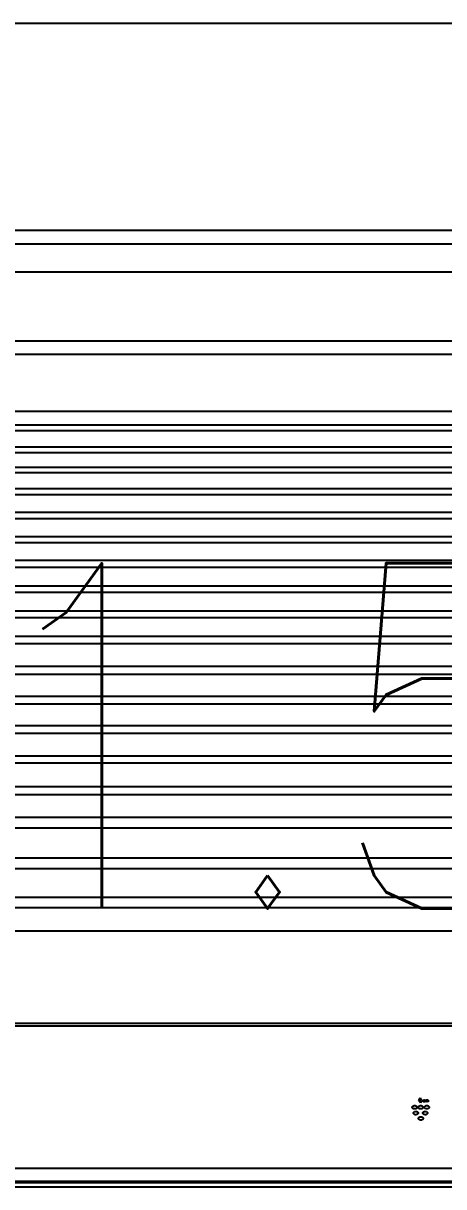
# Model space of a CAD drawing. Header units: millimetres. Extents: x 982 to 80582, y 687 to 58800.
# Drawn here: x 28841 to 29145, y 24441 to 25283 of the extents above; entities that cross this region are included whole.
import ezdxf
from ezdxf.enums import TextEntityAlignment as Align

# ---------------------------------------------------------------- set-up
doc = ezdxf.new("R2010")
doc.units = ezdxf.units.MM
for name, color, linetype in [('A-ROOMSYM', 3, 'Continuous'), ('A-WALL', 1, 'Continuous'), ('Edges', 7, 'Continuous')]:
    doc.layers.add(name, color=color, linetype=linetype)
doc.styles.add('style1', font='romans.shx', dxfattribs={"height": 750})

# ---------------------------------------------------------------- blocks, each defined once
blk = doc.blocks.new('air con')
at = {"layer": 'Edges'}
for p, q in [((71.402, 41.898), (152.402, 41.898)), ((71.402, 41.095), (152.402, 41.095)), ((71.402, 39.122), (152.402, 39.122)), ((152.402, 38.724), (71.402, 38.724)), ((152.402, 37.092), (71.402, 37.092)), ((152.402, 36.701), (71.402, 36.701)), ((152.402, 36.542), (71.402, 36.542)), ((152.402, 36.078), (71.402, 36.078)), ((152.402, 35.914), (71.402, 35.914)), ((152.402, 35.493), (71.402, 35.493)), ((152.402, 35.34), (71.402, 35.34)), ((152.402, 34.877), (71.402, 34.877)), ((152.402, 34.709), (71.402, 34.709)), ((152.402, 34.207), (71.402, 34.207)), ((152.402, 34.022), (71.402, 34.022)), ((152.402, 33.51), (71.402, 33.51)), ((152.402, 33.335), (71.402, 33.335)), ((152.402, 32.826), (71.402, 32.826)), ((152.402, 32.625), (71.402, 32.625)), ((152.402, 32.098), (71.402, 32.098)), ((152.402, 31.911), (71.402, 31.911)), ((152.402, 31.378), (71.402, 31.378)), ((152.402, 31.189), (71.402, 31.189)), ((152.402, 30.654), (71.402, 30.654)), ((152.402, 30.439), (71.402, 30.439)), ((152.402, 29.791), (71.402, 29.791)), ((152.402, 29.562), (71.402, 29.562)), ((152.402, 28.935), (71.402, 28.935)), ((152.402, 28.714), (71.402, 28.714)), ((152.402, 28.092), (71.402, 28.092)), ((152.402, 27.871), (71.402, 27.871)), ((152.402, 27.226), (71.402, 27.226)), ((152.402, 27.024), (71.402, 27.024)), ((152.402, 26.349), (71.402, 26.349)), ((152.402, 26.117), (71.402, 26.117)), ((152.402, 25.469), (71.402, 25.469)), ((152.402, 25.162), (71.402, 25.162)), ((152.402, 24.304), (71.402, 24.304)), ((152.402, 24.002), (71.402, 24.002)), ((152.402, 23.184), (71.402, 23.184)), ((152.402, 22.883), (71.402, 22.883)), ((152.402, 22.213), (71.402, 22.213)), ((152.402, 19.568), (71.402, 19.568)), ((152.402, 19.493), (71.402, 19.493)), ((106.581, 17.368), (106.616, 17.445)), ((106.626, 17.296), (106.581, 17.368)), ((106.616, 17.445), (106.65, 17.368)), ((106.626, 17.296), (106.616, 17.445)), ((106.65, 17.368), (106.626, 17.296)), ((106.695, 17.356), (106.696, 17.363)), ((106.696, 17.347), (106.695, 17.356)), ((106.696, 17.363), (106.699, 17.371)), ((106.699, 17.339), (106.696, 17.347)), ((106.699, 17.371), (106.705, 17.377)), ((106.705, 17.333), (106.699, 17.339)), ((106.705, 17.377), (106.712, 17.382)), ((106.713, 17.328), (106.705, 17.333)), ((106.712, 17.382), (106.721, 17.384)), ((106.722, 17.326), (106.713, 17.328)), ((106.715, 17.363), (106.714, 17.355)), ((106.714, 17.355), (106.715, 17.347)), ((106.717, 17.366), (106.715, 17.363)), ((106.715, 17.347), (106.717, 17.344)), ((106.719, 17.368), (106.717, 17.366)), ((106.717, 17.344), (106.719, 17.342)), ((106.725, 17.372), (106.719, 17.368)), ((106.719, 17.342), (106.725, 17.338)), ((106.721, 17.384), (106.731, 17.385)), ((106.731, 17.325), (106.722, 17.326)), ((106.731, 17.373), (106.725, 17.372)), ((106.725, 17.338), (106.731, 17.337)), ((106.731, 17.385), (106.739, 17.385)), ((106.735, 17.373), (106.731, 17.373)), ((106.731, 17.337), (106.735, 17.338)), ((106.739, 17.325), (106.731, 17.325)), ((106.738, 17.372), (106.735, 17.373)), ((106.735, 17.338), (106.738, 17.338)), ((106.744, 17.368), (106.738, 17.372)), ((106.738, 17.338), (106.744, 17.342)), ((106.739, 17.385), (106.746, 17.383)), ((106.746, 17.327), (106.739, 17.325)), ((106.746, 17.366), (106.744, 17.368)), ((106.744, 17.342), (106.746, 17.344)), ((106.746, 17.383), (106.752, 17.381)), ((106.747, 17.363), (106.746, 17.366)), ((106.746, 17.344), (106.747, 17.347)), ((106.752, 17.33), (106.746, 17.327)), ((106.749, 17.355), (106.747, 17.363)), ((106.747, 17.347), (106.749, 17.355)), ((106.752, 17.381), (106.758, 17.377)), ((106.758, 17.333), (106.752, 17.33)), ((106.758, 17.377), (106.762, 17.372)), ((106.762, 17.338), (106.758, 17.333)), ((106.762, 17.372), (106.766, 17.367)), ((106.766, 17.343), (106.762, 17.338)), ((106.766, 17.367), (106.767, 17.361)), ((106.767, 17.349), (106.766, 17.343)), ((106.767, 17.361), (106.768, 17.355)), ((106.768, 17.355), (106.767, 17.349)), ((106.783, 17.326), (106.783, 17.384)), ((106.783, 17.384), (106.8, 17.384)), ((106.802, 17.326), (106.783, 17.326)), ((106.8, 17.384), (106.8, 17.376)), ((106.8, 17.376), (106.805, 17.38)), ((106.803, 17.366), (106.802, 17.361)), ((106.802, 17.361), (106.802, 17.352)), ((106.802, 17.352), (106.802, 17.326)), ((106.805, 17.369), (106.803, 17.366)), ((106.805, 17.38), (106.811, 17.383)), ((106.808, 17.371), (106.805, 17.369)), ((106.813, 17.373), (106.808, 17.371)), ((106.811, 17.383), (106.817, 17.385)), ((106.817, 17.374), (106.813, 17.373)), ((106.817, 17.385), (106.824, 17.385)), ((106.821, 17.373), (106.817, 17.374)), ((106.824, 17.372), (106.821, 17.373)), ((106.824, 17.385), (106.83, 17.385)), ((106.826, 17.37), (106.824, 17.372)), ((106.828, 17.368), (106.826, 17.37)), ((106.829, 17.363), (106.828, 17.368)), ((106.829, 17.356), (106.829, 17.363)), ((106.829, 17.326), (106.829, 17.356)), ((106.848, 17.326), (106.829, 17.326)), ((106.83, 17.385), (106.835, 17.384)), ((106.835, 17.384), (106.84, 17.381)), ((106.84, 17.381), (106.843, 17.379)), ((106.843, 17.379), (106.845, 17.376)), ((106.845, 17.376), (106.847, 17.372)), ((106.847, 17.372), (106.848, 17.362)), ((106.848, 17.362), (106.848, 17.326)), ((106.392, 17.174), (106.394, 17.184)), ((106.395, 17.161), (106.392, 17.174)), ((106.394, 17.184), (106.395, 17.187)), ((106.395, 17.187), (106.401, 17.199)), ((106.401, 17.149), (106.395, 17.161)), ((106.401, 17.199), (106.412, 17.209)), ((106.412, 17.139), (106.401, 17.149)), ((106.412, 17.209), (106.427, 17.217)), ((106.427, 17.131), (106.412, 17.139)), ((106.424, 17.008), (106.427, 17.021)), ((106.427, 16.995), (106.424, 17.008)), ((106.427, 17.217), (106.443, 17.222)), ((106.443, 17.126), (106.427, 17.131)), ((106.427, 17.021), (106.434, 17.033)), ((106.434, 16.983), (106.427, 16.995)), ((106.434, 17.033), (106.445, 17.044)), ((106.443, 17.222), (106.461, 17.224)), ((106.461, 17.124), (106.443, 17.126)), ((106.445, 17.044), (106.459, 17.051)), ((106.459, 17.051), (106.475, 17.056)), ((106.461, 17.224), (106.479, 17.222)), ((106.479, 17.126), (106.461, 17.124)), ((106.475, 17.056), (106.493, 17.058)), ((106.479, 17.222), (106.495, 17.217)), ((106.495, 17.131), (106.479, 17.126)), ((106.493, 17.058), (106.511, 17.056)), ((106.495, 17.217), (106.51, 17.209)), ((106.51, 17.139), (106.495, 17.131)), ((106.51, 17.209), (106.521, 17.199)), ((106.521, 17.149), (106.51, 17.139)), ((106.511, 17.056), (106.528, 17.051)), ((106.521, 17.199), (106.527, 17.187)), ((106.527, 17.161), (106.521, 17.149)), ((106.527, 17.187), (106.528, 17.184)), ((106.53, 17.174), (106.527, 17.161)), ((106.528, 17.184), (106.53, 17.174)), ((106.528, 17.051), (106.542, 17.044)), ((106.542, 17.044), (106.553, 17.033)), ((106.553, 17.033), (106.56, 17.021)), ((106.56, 16.995), (106.553, 16.983)), ((106.56, 17.021), (106.562, 17.008)), ((106.562, 17.008), (106.56, 16.995)), ((106.563, 17.174), (106.565, 17.184)), ((106.566, 17.161), (106.563, 17.174)), ((106.565, 17.184), (106.566, 17.187)), ((106.566, 17.187), (106.572, 17.199)), ((106.572, 17.149), (106.566, 17.161)), ((106.572, 17.199), (106.583, 17.209)), ((106.583, 17.139), (106.572, 17.149)), ((106.583, 17.209), (106.598, 17.217)), ((106.598, 17.131), (106.583, 17.139)), ((106.598, 17.217), (106.614, 17.222)), ((106.614, 17.126), (106.598, 17.131)), ((106.614, 17.222), (106.632, 17.224)), ((106.632, 17.124), (106.614, 17.126)), ((106.632, 17.224), (106.65, 17.222)), ((106.65, 17.126), (106.632, 17.124)), ((106.65, 17.222), (106.666, 17.217)), ((106.666, 17.131), (106.65, 17.126)), ((106.666, 17.217), (106.681, 17.209)), ((106.681, 17.139), (106.666, 17.131)), ((106.681, 17.209), (106.692, 17.199)), ((106.692, 17.149), (106.681, 17.139)), ((106.692, 17.199), (106.698, 17.187)), ((106.698, 17.161), (106.692, 17.149)), ((106.694, 17.008), (106.697, 17.021)), ((106.697, 16.995), (106.694, 17.008)), ((106.697, 17.021), (106.704, 17.033)), ((106.704, 16.983), (106.697, 16.995)), ((106.698, 17.187), (106.699, 17.184)), ((106.701, 17.174), (106.698, 17.161)), ((106.699, 17.184), (106.701, 17.174)), ((106.704, 17.033), (106.715, 17.044)), ((106.715, 17.044), (106.729, 17.051)), ((106.729, 17.051), (106.745, 17.056)), ((106.741, 17.174), (106.742, 17.184)), ((106.743, 17.161), (106.741, 17.174)), ((106.742, 17.184), (106.743, 17.187)), ((106.743, 17.187), (106.75, 17.199)), ((106.75, 17.149), (106.743, 17.161)), ((106.745, 17.056), (106.763, 17.058)), ((106.75, 17.199), (106.761, 17.209)), ((106.761, 17.139), (106.75, 17.149)), ((106.761, 17.209), (106.775, 17.217)), ((106.775, 17.131), (106.761, 17.139)), ((106.763, 17.058), (106.781, 17.056)), ((106.775, 17.217), (106.792, 17.222)), ((106.792, 17.126), (106.775, 17.131)), ((106.781, 17.056), (106.798, 17.051)), ((106.792, 17.222), (106.809, 17.224)), ((106.809, 17.124), (106.792, 17.126)), ((106.798, 17.051), (106.812, 17.044)), ((106.809, 17.224), (106.827, 17.222)), ((106.827, 17.126), (106.809, 17.124)), ((106.812, 17.044), (106.823, 17.033)), ((106.823, 17.033), (106.83, 17.021)), ((106.83, 16.995), (106.823, 16.983)), ((106.827, 17.222), (106.844, 17.217)), ((106.844, 17.131), (106.827, 17.126)), ((106.83, 17.021), (106.832, 17.008)), ((106.832, 17.008), (106.83, 16.995)), ((106.844, 17.217), (106.858, 17.209)), ((106.858, 17.139), (106.844, 17.131)), ((106.858, 17.209), (106.869, 17.199)), ((106.869, 17.149), (106.858, 17.139)), ((106.869, 17.199), (106.876, 17.187)), ((106.876, 17.161), (106.869, 17.149)), ((106.876, 17.187), (106.876, 17.184)), ((106.876, 17.184), (106.878, 17.174)), ((106.878, 17.174), (106.876, 17.161)), ((106.445, 16.973), (106.434, 16.983)), ((106.459, 16.965), (106.445, 16.973)), ((106.475, 16.96), (106.459, 16.965)), ((106.493, 16.958), (106.475, 16.96)), ((106.511, 16.96), (106.493, 16.958)), ((106.528, 16.965), (106.511, 16.96)), ((106.542, 16.973), (106.528, 16.965)), ((106.553, 16.983), (106.542, 16.973)), ((106.57, 16.853), (106.573, 16.866)), ((106.573, 16.84), (106.57, 16.853)), ((106.573, 16.866), (106.58, 16.878)), ((106.58, 16.828), (106.573, 16.84)), ((106.58, 16.878), (106.591, 16.889)), ((106.591, 16.818), (106.58, 16.828)), ((106.591, 16.889), (106.605, 16.897)), ((106.605, 16.81), (106.591, 16.818)), ((106.605, 16.897), (106.621, 16.902)), ((106.621, 16.805), (106.605, 16.81)), ((106.621, 16.902), (106.639, 16.903)), ((106.639, 16.803), (106.621, 16.805)), ((106.639, 16.903), (106.657, 16.902)), ((106.657, 16.805), (106.639, 16.803)), ((106.657, 16.902), (106.674, 16.897)), ((106.674, 16.81), (106.657, 16.805)), ((106.674, 16.897), (106.688, 16.889)), ((106.688, 16.818), (106.674, 16.81)), ((106.688, 16.889), (106.699, 16.878)), ((106.699, 16.828), (106.688, 16.818)), ((106.699, 16.878), (106.706, 16.866)), ((106.706, 16.84), (106.699, 16.828)), ((106.715, 16.973), (106.704, 16.983)), ((106.706, 16.866), (106.708, 16.853)), ((106.708, 16.853), (106.706, 16.84)), ((106.729, 16.965), (106.715, 16.973)), ((106.745, 16.96), (106.729, 16.965)), ((106.763, 16.958), (106.745, 16.96)), ((106.781, 16.96), (106.763, 16.958)), ((106.798, 16.965), (106.781, 16.96)), ((106.812, 16.973), (106.798, 16.965)), ((106.823, 16.983), (106.812, 16.973)), ((146.421, 15.42), (76.921, 15.42)), ((146.421, 15.051), (76.921, 15.051)), ((146.421, 15.012), (76.921, 15.012)), ((71.402, 14.898), (152.402, 14.898))]:
    blk.add_line(p, q, dxfattribs=at)

msp = doc.modelspace()

# ---------------------------------------------------------------- linework, layer by layer
at = {"layer": 'A-WALL', "color": 8, "linetype": 'Continuous', "ltscale": 900}
for p, q in [((28417.05, 25283.09), (30817.05, 25283.09)), ((30817.05, 25133.09), (28417.05, 25133.09))]:
    msp.add_line(p, q, dxfattribs=at)

# ---------------------------------------------------------------- block references
at = {"xscale": 25.2884805851763, "yscale": 25.2884805851763, "zscale": 25.2884805851763}
msp.add_blockref('air con', (26432.23, 24063.91), dxfattribs=at)

# ---------------------------------------------------------------- texts
at = {"layer": 'A-ROOMSYM', "color": 8, "style": 'style1', "width": 0.8}
msp.add_text('1.5hp', height=250, dxfattribs=at).set_placement((29180.98, 24642.09), align=Align.CENTER)

doc.saveas('drawing.dxf')
